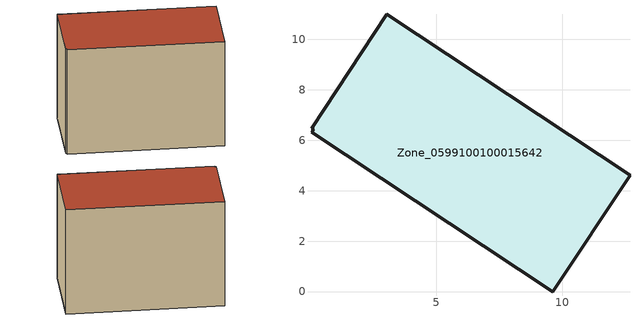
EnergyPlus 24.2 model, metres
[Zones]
Zone_0599100100015642
 floor ground (C_G): 9.63,0 0.08,6.32 0.16,6.43 0.07,6.47 3.05,10.98 12.69,4.61 z1.56
 wall outside (C_F): 9.63,0 12.69,4.61 3.05,10.98 0.07,6.47 0.16,6.43 0.08,6.32 9.63,0 z1.56:10.09
 roof outside (C_R): 0.08,6.32 9.63,0 12.69,4.61 3.05,10.98 0.07,6.47 0.16,6.43 z10.09
[BUILDING]
Pand.0599100100015642: North Axis=0; Terrain=City; Loads Convergence Tolerance Value=0.04; Temperature Convergence Tolerance Value=0.4; Solar Distribution=FullExterior; Maximum Number of Warmup Days=25; Minimum Number of Warmup Days=1
[Site:Location]
Rotterdam.The.Hague.AP_ZH_NLD Design_Conditions: Latitude=51.96; Longitude=4.45; Time Zone=1; Elevation=-4.5
[SITE:GROUNDTEMPERATURE:BUILDINGSURFACE]
18, 18, 18, 18, 18, 18, 18, 18, 18, 18, 18, 18
[MATERIAL] Thermal Absorptance=0.9; Solar Absorptance=0.7; Visible Absorptance=0.7
Name | Roughness | Thickness | Conductivity | Density | Specific Heat
G.TC.2015-2018 | MediumSmooth | 0.15 | 0.0428571 | 540 | 1210
F.TC.2015-2018 | Rough | 0.3 | 0.0666667 | 1920 | 840
R.TC.2015-2018 | MediumRough | 0.2 | 0.0333333 | 1500 | 1000
[CONSTRUCTION]
C_G: G.TC.2015-2018
C_F: F.TC.2015-2018
C_R: R.TC.2015-2018
[ZONE]
Zone_0599100100015642: Type=1; Multiplier=1; Ceiling Height=Autocalculate; Volume=Autocalculate; Floor Area=autocalculate; Part of Total Floor Area=Yes
[ZONEINFILTRATION:DESIGNFLOWRATE]
Infil_Zone_0599100100015642: Zone or ZoneList or Space or SpaceList=Zone_0599100100015642; Schedule=AlwaysOn; Design Flow Rate Calculation Method=Flow/Area; Flow Rate per Floor Area=0.0015; Constant Term Coefficient=1; Temperature Term Coefficient=0; Velocity Term Coefficient=0; Velocity Squared Term Coefficient=0
[HVACTEMPLATE:ZONE:IDEALLOADSAIRSYSTEM]
Zone_0599100100015642: Maximum Heating Supply Air Temperature=50; Minimum Cooling Supply Air Temperature=13; Maximum Heating Supply Air Humidity Ratio=0.0156; Minimum Cooling Supply Air Humidity Ratio=0.0077; Heating Limit=NoLimit; Cooling Limit=NoLimit; Dehumidification Control Type=ConstantSensibleHeatRatio; Cooling Sensible Heat Ratio=0.7; Dehumidification Setpoint=60; Humidification Control Type=None; Humidification Setpoint=30; Outdoor Air Method=None; Outdoor Air Flow Rate per Person=0.00944; Outdoor Air Flow Rate per Zone Floor Area=0; Outdoor Air Flow Rate per Zone=0; Demand Controlled Ventilation Type=None; Outdoor Air Economizer Type=NoEconomizer; Heat Recovery Type=None; Sensible Heat Recovery Effectiveness=0.7; Latent Heat Recovery Effectiveness=0.65
[ZONECONTROL:THERMOSTAT]
ThermostatControl_Zone_0599100100015642: Zone or ZoneList=Zone_0599100100015642; Control Type Schedule=DualSetpointControlType; Control 1=Thermostat_Zone_0599100100015642; Temperature Difference Between Cutout And Setpoint=0
[THERMOSTATSETPOINT:DUALSETPOINT]
Thermostat_Zone_0599100100015642: Heating Setpoint Temperature Schedule=HeatingSetpoint_Zone_0599100100015642; Cooling Setpoint Temperature Schedule=CoolingSetpoint_Zone_0599100100015642
[SCHEDULE:COMPACT]
HeatingSetpoint_Zone_0599100100015642: Through: 12/31, For: AllDays, Until: 24:00, 21
CoolingSetpoint_Zone_0599100100015642: Through: 12/31, For: AllDays, Until: 24:00, 24
DualSetpointControlType: Through: 12/31, For: AllDays, Until: 24:00, 4
AlwaysOn: Through: 12/31, For: AllDays, Until: 24:00, 1
